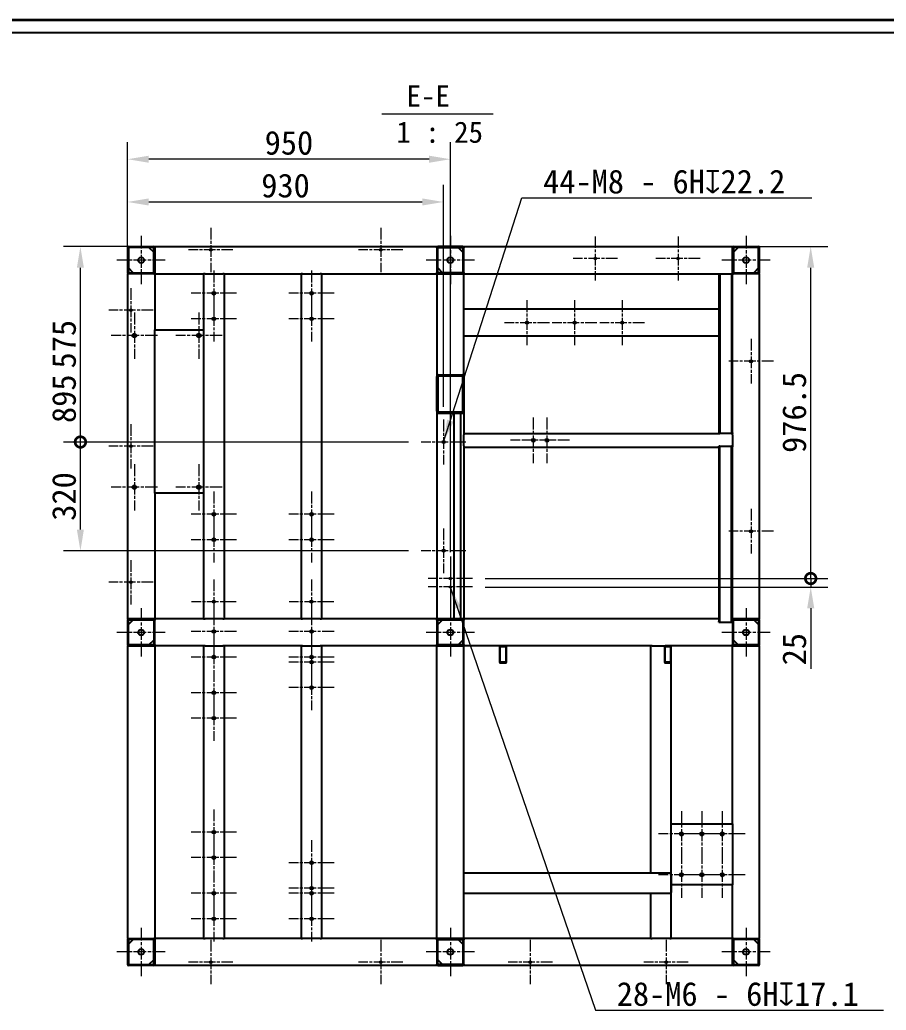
# Model space of a CAD drawing. Header units: millimetres. Extents: x 150 to 14713, y 137 to 10363.
# Drawn here: x 9641 to 12191, y 7449 to 10363 of the extents above; entities that cross this region are included whole.
import ezdxf

# ---------------------------------------------------------------- set-up
doc = ezdxf.new("R2010")
doc.units = ezdxf.units.MM
doc.header["$LTSCALE"] = 25
doc.linetypes.add('CHAIN', pattern=[0.3543, 0.2362, -0.0295, 0.0591, -0.0295])
for name, color, linetype, lineweight, true_color in [('中心标记 (ISO)', 1, 'CHAIN', 18, 0xff0000), ('尺寸 (ISO)', 7, 'Continuous', 18, 0x008000), ('符号 (ISO)', 7, 'Continuous', 18, 0x008000)]:
    doc.layers.add(name, color=color, linetype=linetype, lineweight=lineweight, true_color=true_color)
doc.layers.add('可见 (ISO)', color=7, linetype='Continuous', lineweight=25)
doc.layers.add('图框 (ISO)', color=7, linetype='Continuous', lineweight=35)
doc.styles.add('HZ_33', font='simfang.ttf')
doc.styles.add('文本样式74', font='SimSun.ttf')
doc.styles.add('最新国标', font='simfang.ttf')
doc.dimstyles.new('默认 (GB)', dxfattribs={"dimscale": 25, "dimtxt": 2.8, "dimasz": 2.5, "dimexe": 2, "dimexo": 1.5, "dimgap": 0.5, "dimtad": 1, "dimtoh": 1, "dimdsep": 46, "dimtxsty": '最新国标', "dimcen": 0.09, "dimdle": 10, "dimclrd": 256, "dimclre": 256, "dimclrt": 256, "dimaunit": 1, "dimadec": 3, "dimazin": 2, "dimtfac": 0.535714, "dimtdec": 3, "dimtmove": 0, "dimatfit": 3, "dimfxl": 0, "dimtolj": 1, "dimlwd": -1, "dimlwe": -1, "dimarcsym": 0})
doc.dimstyles.new('默认 (GB)$7', dxfattribs={"dimscale": 25, "dimtxt": 2.8, "dimasz": 2.5, "dimexe": 2, "dimexo": 1.5, "dimgap": 0.5, "dimtad": 1, "dimtoh": 1, "dimdsep": 46, "dimtxsty": '最新国标', "dimcen": 0.09, "dimdle": 10, "dimclrd": 256, "dimclre": 256, "dimclrt": 256, "dimaunit": 1, "dimadec": 3, "dimazin": 2, "dimtfac": 0.535714, "dimtdec": 3, "dimtmove": 0, "dimatfit": 3, "dimfxl": 0, "dimtolj": 1, "dimlwd": -1, "dimlwe": -1, "dimarcsym": 0})

# ---------------------------------------------------------------- blocks, each defined once
blk = doc.blocks.new('图框 最新国标')
at = {"layer": '图框 (ISO)'}
blk.add_line((6, 414.5), (588.5, 414.5), dxfattribs=at)
at = {"layer": '图框 (ISO)', "color": 7, "linetype": 'Continuous', "lineweight": 25}
blk.add_line((18, 413), (587, 413), dxfattribs=at)
blk.add_line((18, 413), (587, 413), dxfattribs=at)
at = {"layer": '图框 (ISO)', "style": '文本样式74'}
blk.add_attdef('零件代号_001', (44.45, 410.25), '', height=2.5, rotation=180, dxfattribs=at)
blk = doc.blocks.new('_DotSmall')
at = {"color": 0, "linetype": 'ByBlock', "const_width": 0.5}
blk.add_lwpolyline([(-0.0625, 0, 1), (0.0625, 0, 1)], format="xyb", close=True, dxfattribs=at)
blk = doc.blocks.new('*D189')
at = {"layer": 'Defpoints', "color": 0, "transparency": 16777216}
for p in [(9819.7, 9120.5), (10822.6, 9120.5), (10822.6, 8800.5)]:
    blk.add_point(p, dxfattribs=at)
at = {"layer": '尺寸 (ISO)', "color": 116, "true_color": 0x00803f, "transparency": 16777216}
for p, q in [((10785.1, 9120.5), (9769.7, 9120.5)), ((9819.7, 8863), (9819.7, 9120.5)), ((10785.1, 8800.5), (9769.7, 8800.5))]:
    blk.add_line(p, q, dxfattribs=at)
blk.add_solid([(9809.3, 8863), (9830.1, 8863), (9819.7, 8800.5)], dxfattribs=at)
at = {"layer": '尺寸 (ISO)', "color": 116, "true_color": 0x00803f, "transparency": 16777216, "xscale": 62.5, "yscale": 62.5, "zscale": 62.5, "rotation": 90}
blk.add_blockref('_DotSmall', (9819.7, 9120.5), dxfattribs=at)
at = {"layer": '尺寸 (ISO)', "transparency": 16777216, "insert": (9771.8, 8960.3), "char_height": 70, "attachment_point": 5, "rotation": 90, "style": '最新国标'}
blk.add_mtext('\\A1;320', dxfattribs=at)
blk = doc.blocks.new('*D190')
at = {"layer": 'Defpoints', "color": 0, "transparency": 16777216}
for p in [(9819.7, 9695.5), (10038.4, 9695.5), (10822.6, 9120.5)]:
    blk.add_point(p, dxfattribs=at)
at = {"layer": '尺寸 (ISO)', "color": 116, "true_color": 0x00803f, "transparency": 16777216}
for p, q in [((10000.9, 9695.5), (9769.7, 9695.5)), ((9819.7, 9120.5), (9819.7, 9633)), ((10785.1, 9120.5), (9769.7, 9120.5))]:
    blk.add_line(p, q, dxfattribs=at)
blk.add_solid([(9809.3, 9633), (9830.1, 9633), (9819.7, 9695.5)], dxfattribs=at)
at = {"layer": '尺寸 (ISO)', "color": 116, "true_color": 0x00803f, "transparency": 16777216, "xscale": 62.5, "yscale": 62.5, "zscale": 62.5, "rotation": 270}
blk.add_blockref('_DotSmall', (9819.7, 9120.5), dxfattribs=at)
at = {"layer": '尺寸 (ISO)', "transparency": 16777216, "insert": (9771.8, 9408.3), "char_height": 70, "attachment_point": 5, "rotation": 90, "style": '最新国标'}
blk.add_mtext('\\A1;575', dxfattribs=at)
blk = doc.blocks.new('*D191')
at = {"layer": 'Defpoints', "color": 0, "transparency": 16777216}
for p in [(9819.7, 9695.5), (10948.4, 9695.5), (10822.6, 8800.5)]:
    blk.add_point(p, dxfattribs=at)
at = {"layer": '尺寸 (ISO)', "color": 116, "true_color": 0x00803f, "transparency": 16777216}
for p, q in [((10910.9, 9695.5), (9769.7, 9695.5)), ((9819.7, 8863), (9819.7, 9633)), ((10785.1, 8800.5), (9769.7, 8800.5))]:
    blk.add_line(p, q, dxfattribs=at)
for points in [[(9809.3, 9633), (9830.1, 9633), (9819.7, 9695.5)], [(9809.3, 8863), (9830.1, 8863), (9819.7, 8800.5)]]:
    blk.add_solid(points, dxfattribs=at)
at = {"layer": '尺寸 (ISO)', "transparency": 16777216, "insert": (9771.8, 9247.8), "char_height": 70, "attachment_point": 5, "rotation": 90, "style": '最新国标'}
blk.add_mtext('\\A1;895', dxfattribs=at)
blk = doc.blocks.new('*D192')
at = {"layer": 'Defpoints', "color": 0, "transparency": 16777216}
for p in [(10973.4, 8719), (11968.8, 8719), (10973.4, 8694)]:
    blk.add_point(p, dxfattribs=at)
at = {"layer": '尺寸 (ISO)', "color": 116, "true_color": 0x00803f, "transparency": 16777216}
for p, q in [((11968.8, 8719), (11968.8, 8844)), ((11010.9, 8719), (12018.8, 8719)), ((11968.8, 8719), (11968.8, 8694)), ((11010.9, 8694), (12018.8, 8694)), ((11968.8, 8631.5), (11968.8, 8453.2))]:
    blk.add_line(p, q, dxfattribs=at)
blk.add_solid([(11958.4, 8631.5), (11979.3, 8631.5), (11968.8, 8694)], dxfattribs=at)
at = {"layer": '尺寸 (ISO)', "color": 116, "true_color": 0x00803f, "transparency": 16777216, "xscale": 62.5, "yscale": 62.5, "zscale": 62.5, "rotation": 270}
blk.add_blockref('_DotSmall', (11968.8, 8719), dxfattribs=at)
at = {"layer": '尺寸 (ISO)', "transparency": 16777216, "insert": (11920.9, 8511.1), "char_height": 70, "attachment_point": 5, "rotation": 90, "style": '最新国标'}
blk.add_mtext('\\A1;25', dxfattribs=at)
blk = doc.blocks.new('*D193')
at = {"layer": 'Defpoints', "color": 0, "transparency": 16777216}
for p in [(11738.4, 9695.5), (11968.8, 9695.5), (10973.4, 8719)]:
    blk.add_point(p, dxfattribs=at)
at = {"layer": '尺寸 (ISO)', "color": 116, "true_color": 0x00803f, "transparency": 16777216}
for p, q in [((11775.9, 9695.5), (12018.8, 9695.5)), ((11968.8, 8719), (11968.8, 9633)), ((11010.9, 8719), (12018.8, 8719))]:
    blk.add_line(p, q, dxfattribs=at)
blk.add_solid([(11958.4, 9633), (11979.3, 9633), (11968.8, 9695.5)], dxfattribs=at)
at = {"layer": '尺寸 (ISO)', "color": 116, "true_color": 0x00803f, "transparency": 16777216, "xscale": 62.5, "yscale": 62.5, "zscale": 62.5, "rotation": 270}
blk.add_blockref('_DotSmall', (11968.8, 8719), dxfattribs=at)
at = {"layer": '尺寸 (ISO)', "transparency": 16777216, "insert": (11920.7, 9207.5), "char_height": 70, "attachment_point": 5, "rotation": 90, "style": '最新国标'}
blk.add_mtext('\\A1;976.5', dxfattribs=at)
blk = doc.blocks.new('*D194')
at = {"layer": 'Defpoints', "color": 0, "transparency": 16777216}
for p in [(10888.4, 9826.6), (9958.4, 9615.5), (10888.4, 9186.4)]:
    blk.add_point(p, dxfattribs=at)
at = {"layer": '尺寸 (ISO)', "color": 116, "true_color": 0x00803f, "transparency": 16777216}
for p, q in [((9958.4, 9653), (9958.4, 9876.6)), ((10888.4, 9223.9), (10888.4, 9876.6)), ((10020.9, 9826.6), (10825.9, 9826.6))]:
    blk.add_line(p, q, dxfattribs=at)
for points in [[(10020.9, 9837), (10020.9, 9816.2), (9958.4, 9826.6)], [(10825.9, 9837), (10825.9, 9816.2), (10888.4, 9826.6)]]:
    blk.add_solid(points, dxfattribs=at)
at = {"layer": '尺寸 (ISO)', "transparency": 16777216, "insert": (10423.4, 9874.5), "char_height": 70, "attachment_point": 5, "style": '最新国标'}
blk.add_mtext('\\A1;930', dxfattribs=at)
blk = doc.blocks.new('*D195')
at = {"layer": 'Defpoints', "color": 0, "transparency": 16777216}
for p in [(9958.4, 9952.4), (9958.4, 9615.5), (10908.4, 8759)]:
    blk.add_point(p, dxfattribs=at)
at = {"layer": '尺寸 (ISO)', "color": 116, "true_color": 0x00803f, "transparency": 16777216}
for p, q in [((9958.4, 9653), (9958.4, 10002.4)), ((10908.4, 8796.5), (10908.4, 10002.4)), ((10845.9, 9952.4), (10020.9, 9952.4))]:
    blk.add_line(p, q, dxfattribs=at)
for points in [[(10020.9, 9962.8), (10020.9, 9942), (9958.4, 9952.4)], [(10845.9, 9962.8), (10845.9, 9942), (10908.4, 9952.4)]]:
    blk.add_solid(points, dxfattribs=at)
at = {"layer": '尺寸 (ISO)', "transparency": 16777216, "insert": (10433.4, 10000.3), "char_height": 70, "attachment_point": 5, "style": '最新国标'}
blk.add_mtext('\\A1;950', dxfattribs=at)

msp = doc.modelspace()

# ---------------------------------------------------------------- linework, layer by layer
at = {"layer": '中心标记 (ISO)', "ltscale": 5.800403}
for p, q in [((10203.444, 9750.788), (10203.444, 9620.288)), ((10703.444, 9750.788), (10703.444, 9620.288)), ((10268.694, 9685.538), (10138.194, 9685.538)), ((10768.694, 9685.538), (10638.194, 9685.538)), ((9968.444, 9573.288), (9968.444, 9442.788)), ((10033.694, 9508.038), (9903.194, 9508.038)), ((9968.444, 9173.288), (9968.444, 9042.788)), ((10033.694, 9108.038), (9903.194, 9108.038)), ((9968.444, 8773.288), (9968.444, 8642.788)), ((10033.694, 8708.038), (9903.194, 8708.038)), ((10203.444, 7655.788), (10203.444, 7525.288)), ((10703.444, 7655.788), (10703.444, 7525.288)), ((11143.444, 7655.788), (11143.444, 7525.288)), ((11543.444, 7655.788), (11543.444, 7525.288)), ((10268.694, 7590.538), (10138.194, 7590.538)), ((10768.694, 7590.538), (10638.194, 7590.538)), ((11208.694, 7590.538), (11078.194, 7590.538)), ((11608.694, 7590.538), (11478.194, 7590.538))]:
    msp.add_line(p, q, dxfattribs=at)
at = {"layer": '中心标记 (ISO)', "ltscale": 6.324626}
for p, q in [((9998.444, 9726.685), (9998.444, 9584.391)), ((10908.444, 9726.685), (10908.444, 9584.391)), ((11778.444, 9726.685), (11778.444, 9584.391)), ((10069.591, 9655.538), (9927.297, 9655.538)), ((10979.591, 9655.538), (10837.297, 9655.538)), ((11849.591, 9655.538), (11707.297, 9655.538)), ((9998.444, 8631.685), (9998.444, 8489.391)), ((10908.444, 8631.685), (10908.444, 8489.391)), ((11778.444, 8631.685), (11778.444, 8489.391)), ((10069.591, 8560.538), (9927.297, 8560.538)), ((10979.591, 8560.538), (10837.297, 8560.538)), ((11849.591, 8560.538), (11707.297, 8560.538)), ((9998.444, 7691.685), (9998.444, 7549.391)), ((10908.444, 7691.685), (10908.444, 7549.391)), ((11778.444, 7691.685), (11778.444, 7549.391)), ((10069.591, 7620.538), (9927.297, 7620.538)), ((10979.591, 7620.538), (10837.297, 7620.538)), ((11849.591, 7620.538), (11707.297, 7620.538))]:
    msp.add_line(p, q, dxfattribs=at)
at = {"layer": '中心标记 (ISO)', "ltscale": 5.774489}
for p, q in [((11334.944, 9725.496), (11334.944, 9595.579)), ((11578.444, 9725.496), (11578.444, 9595.579)), ((11399.903, 9660.538), (11269.986, 9660.538)), ((11643.403, 9660.538), (11513.486, 9660.538)), ((10908.444, 8783.996), (10908.444, 8654.079)), ((10908.444, 8758.996), (10908.444, 8629.079)), ((10973.403, 8719.038), (10843.486, 8719.038)), ((10973.403, 8694.038), (10843.486, 8694.038))]:
    msp.add_line(p, q, dxfattribs=at)
at = {"layer": '中心标记 (ISO)', "ltscale": 5.928236}
for p, q in [((10212.444, 9624.726), (10212.444, 9491.35)), ((10499.444, 9624.726), (10499.444, 9491.35)), ((10279.132, 9558.038), (10145.756, 9558.038)), ((10566.132, 9558.038), (10432.756, 9558.038)), ((10212.444, 9549.726), (10212.444, 9416.35)), ((10499.444, 9549.726), (10499.444, 9416.35)), ((10279.132, 9483.038), (10145.756, 9483.038)), ((10566.132, 9483.038), (10432.756, 9483.038)), ((10212.444, 8974.726), (10212.444, 8841.35)), ((10499.444, 8974.726), (10499.444, 8841.35)), ((10279.132, 8908.038), (10145.756, 8908.038)), ((10212.444, 8899.726), (10212.444, 8766.35)), ((10566.132, 8908.038), (10432.756, 8908.038)), ((10499.444, 8899.726), (10499.444, 8766.35)), ((10279.132, 8833.038), (10145.756, 8833.038)), ((10566.132, 8833.038), (10432.756, 8833.038)), ((10212.444, 8629.726), (10212.444, 8496.35)), ((10499.444, 8629.726), (10499.444, 8496.35)), ((10279.132, 8563.038), (10145.756, 8563.038)), ((10212.444, 8554.726), (10212.444, 8421.35)), ((10566.132, 8563.038), (10432.756, 8563.038)), ((10499.444, 8554.726), (10499.444, 8421.35)), ((10499.444, 8539.726), (10499.444, 8406.35)), ((10279.132, 8488.038), (10145.756, 8488.038)), ((10566.132, 8488.038), (10432.756, 8488.038)), ((10212.444, 8449.726), (10212.444, 8316.35)), ((10566.132, 8473.038), (10432.756, 8473.038)), ((10499.444, 8464.726), (10499.444, 8331.35)), ((10566.132, 8398.038), (10432.756, 8398.038)), ((10279.132, 8383.038), (10145.756, 8383.038)), ((10212.444, 8374.726), (10212.444, 8241.35)), ((10279.132, 8308.038), (10145.756, 8308.038)), ((10212.444, 8039.726), (10212.444, 7906.35)), ((10279.132, 7973.038), (10145.756, 7973.038)), ((10212.444, 7964.726), (10212.444, 7831.35)), ((10499.444, 7949.726), (10499.444, 7816.35)), ((10279.132, 7898.038), (10145.756, 7898.038)), ((10566.132, 7883.038), (10432.756, 7883.038)), ((10499.444, 7874.726), (10499.444, 7741.35)), ((10212.444, 7859.726), (10212.444, 7726.35)), ((10499.444, 7859.726), (10499.444, 7726.35)), ((10566.132, 7808.038), (10432.756, 7808.038)), ((10279.132, 7793.038), (10145.756, 7793.038)), ((10212.444, 7784.726), (10212.444, 7651.35)), ((10566.132, 7793.038), (10432.756, 7793.038)), ((10499.444, 7784.726), (10499.444, 7651.35)), ((10279.132, 7718.038), (10145.756, 7718.038)), ((10566.132, 7718.038), (10432.756, 7718.038))]:
    msp.add_line(p, q, dxfattribs=at)
at = {"layer": '中心标记 (ISO)', "ltscale": 5.851385}
for p, q in [((11133.944, 9537.361), (11133.944, 9405.714)), ((11273.944, 9537.361), (11273.944, 9405.714)), ((11413.944, 9537.361), (11413.944, 9405.714)), ((11199.768, 9471.538), (11068.121, 9471.538)), ((11339.768, 9471.538), (11208.121, 9471.538)), ((11479.768, 9471.538), (11348.121, 9471.538)), ((11793.444, 9423.861), (11793.444, 9292.214)), ((11859.268, 9358.038), (11727.621, 9358.038)), ((10888.444, 9186.361), (10888.444, 9054.714)), ((10954.268, 9120.538), (10822.621, 9120.538)), ((11793.444, 8923.861), (11793.444, 8792.214)), ((10888.444, 8866.361), (10888.444, 8734.714)), ((11859.268, 8858.038), (11727.621, 8858.038)), ((10954.268, 8800.538), (10822.621, 8800.538)), ((10212.444, 8716.361), (10212.444, 8584.714)), ((10499.444, 8716.361), (10499.444, 8584.714)), ((10278.268, 8650.538), (10146.621, 8650.538)), ((10565.268, 8650.538), (10433.621, 8650.538))]:
    msp.add_line(p, q, dxfattribs=at)
at = {"layer": '中心标记 (ISO)', "ltscale": 6.044868}
for p, q in [((9978.444, 9501.538), (9978.444, 9365.538)), ((10168.444, 9501.538), (10168.444, 9365.538)), ((10046.444, 9433.538), (9910.444, 9433.538)), ((10236.444, 9433.538), (10100.444, 9433.538)), ((9978.444, 9055.538), (9978.444, 8919.538)), ((10168.444, 9055.538), (10168.444, 8919.538)), ((10046.444, 8987.538), (9910.444, 8987.538)), ((10236.444, 8987.538), (10100.444, 8987.538))]:
    msp.add_line(p, q, dxfattribs=at)
at = {"layer": '中心标记 (ISO)', "ltscale": 5.955972}
for p, q in [((11152.444, 9192.538), (11152.444, 9058.538)), ((11192.444, 9192.538), (11192.444, 9058.538)), ((11219.444, 9125.538), (11085.444, 9125.538)), ((11259.444, 9125.538), (11125.444, 9125.538))]:
    msp.add_line(p, q, dxfattribs=at)
at = {"layer": '中心标记 (ISO)', "ltscale": 6.005132}
for p, q in [((11588.444, 8035.091), (11588.444, 7899.985)), ((11648.444, 8035.091), (11648.444, 7899.985)), ((11708.444, 8035.091), (11708.444, 7899.985)), ((11655.997, 7967.538), (11520.891, 7967.538)), ((11715.997, 7967.538), (11580.891, 7967.538)), ((11775.997, 7967.538), (11640.891, 7967.538)), ((11588.444, 7915.091), (11588.444, 7779.985)), ((11648.444, 7915.091), (11648.444, 7779.985)), ((11708.444, 7915.091), (11708.444, 7779.985)), ((11655.997, 7847.538), (11520.891, 7847.538)), ((11715.997, 7847.538), (11580.891, 7847.538)), ((11775.997, 7847.538), (11640.891, 7847.538))]:
    msp.add_line(p, q, dxfattribs=at)
at = {"layer": '可见 (ISO)'}
for p, q in [((9958.444, 9691.538), (9958.444, 9619.538)), ((9961.444, 9691.538), (9961.444, 9619.538)), ((9962.444, 9695.538), (10034.444, 9695.538)), ((10034.444, 9692.538), (9962.444, 9692.538)), ((10021.444, 9692.538), (10035.444, 9678.538)), ((10035.444, 9619.538), (10035.444, 9691.538)), ((10038.444, 9695.538), (10038.444, 9691.538)), ((10038.444, 9695.538), (10868.444, 9695.538)), ((10038.444, 9691.538), (10038.444, 9619.538)), ((10868.444, 9691.538), (10868.444, 9695.538)), ((10868.444, 9691.538), (10868.444, 9619.538)), ((10871.444, 9619.538), (10871.444, 9691.538)), ((10944.444, 9695.538), (10872.444, 9695.538)), ((10872.444, 9692.538), (10944.444, 9692.538)), ((10931.444, 9692.538), (10945.444, 9678.538)), ((10945.444, 9691.538), (10945.444, 9619.538)), ((10948.444, 9695.538), (10948.444, 9691.538)), ((10948.444, 9695.538), (11738.444, 9695.538)), ((10948.444, 9619.538), (10948.444, 9691.538)), ((11738.444, 9691.538), (11738.444, 9695.538)), ((11738.444, 9619.538), (11738.444, 9691.538)), ((11741.444, 9678.538), (11755.444, 9692.538)), ((11741.444, 9691.538), (11741.444, 9619.538)), ((11742.444, 9695.538), (11814.444, 9695.538)), ((11814.444, 9692.538), (11742.444, 9692.538)), ((11815.444, 9619.538), (11815.444, 9691.538)), ((11818.444, 9619.538), (11818.444, 9691.538)), ((9962.444, 9615.538), (9958.444, 9615.538)), ((9958.444, 9615.538), (9958.444, 8600.538)), ((9975.444, 9618.538), (9961.444, 9632.538)), ((9962.444, 9618.538), (10034.444, 9618.538)), ((10034.444, 9615.538), (9962.444, 9615.538)), ((10038.444, 9615.538), (10034.444, 9615.538)), ((10038.444, 9619.538), (10038.444, 9615.538)), ((10038.444, 9615.538), (10038.444, 9450.538)), ((10038.444, 9615.538), (10182.444, 9615.538)), ((10186.444, 9615.538), (10182.444, 9615.538)), ((10182.444, 9615.538), (10182.444, 9450.538)), ((10186.444, 9615.538), (10238.444, 9615.538)), ((10242.444, 9615.538), (10238.444, 9615.538)), ((10242.444, 9615.538), (10242.444, 8600.538)), ((10242.444, 9615.538), (10469.444, 9615.538)), ((10473.444, 9615.538), (10469.444, 9615.538)), ((10469.444, 9615.538), (10469.444, 8600.538)), ((10473.444, 9615.538), (10525.444, 9615.538)), ((10529.444, 9615.538), (10525.444, 9615.538)), ((10529.444, 9615.538), (10529.444, 8600.538)), ((10529.444, 9615.538), (10868.444, 9615.538)), ((10868.444, 9615.538), (10868.444, 9619.538)), ((10868.444, 9615.538), (10868.444, 9312.896)), ((10868.444, 9615.538), (10872.444, 9615.538)), ((10885.444, 9618.538), (10871.444, 9632.538)), ((10944.444, 9618.538), (10872.444, 9618.538)), ((10872.444, 9615.538), (10944.444, 9615.538)), ((10944.444, 9615.538), (10948.444, 9615.538)), ((10948.444, 9619.538), (10948.444, 9615.538)), ((10948.444, 9312.896), (10948.444, 9615.538)), ((10948.444, 9615.538), (11738.444, 9615.538)), ((11698.444, 9615.538), (11698.444, 9147.538)), ((11701.444, 9615.538), (11701.444, 9147.538)), ((11735.444, 9615.538), (11735.444, 9147.538)), ((11738.444, 9615.538), (11738.444, 9619.538)), ((11738.444, 9147.538), (11738.444, 9615.538)), ((11742.444, 9615.538), (11738.444, 9615.538)), ((11742.444, 9618.538), (11814.444, 9618.538)), ((11814.444, 9615.538), (11742.444, 9615.538)), ((11815.444, 9632.538), (11801.444, 9618.538)), ((11818.444, 9615.538), (11814.444, 9615.538)), ((11818.444, 8600.538), (11818.444, 9615.538)), ((11698.444, 9511.538), (10948.444, 9511.538)), ((10038.444, 8970.538), (10038.444, 9450.538)), ((10038.444, 9450.538), (10182.444, 9450.538)), ((10182.444, 9450.538), (10182.444, 8970.538)), ((11698.444, 9431.538), (10948.444, 9431.538)), ((10868.444, 9211.073), (10868.444, 9312.896)), ((10871.444, 9312.896), (10871.444, 9211.073)), ((10872.444, 9318.553), (10944.444, 9318.553)), ((10944.444, 9314.31), (10872.444, 9314.31)), ((10945.444, 9211.073), (10945.444, 9312.896)), ((10948.444, 9312.896), (10948.444, 9211.073)), ((10868.444, 9211.073), (10868.444, 8600.538)), ((10872.444, 9209.659), (10944.444, 9209.659)), ((10948.444, 9211.073), (10948.444, 9145.538)), ((10872.444, 9205.416), (10944.444, 9205.416)), ((10918.444, 9205.416), (10918.444, 8600.538)), ((10938.444, 9205.416), (10938.444, 8600.538)), ((10948.444, 9145.538), (10948.444, 9141.538)), ((10948.444, 9145.538), (11698.444, 9145.538)), ((10948.444, 9109.538), (10948.444, 9141.538)), ((11698.444, 9145.538), (11698.444, 9147.538)), ((11698.444, 9145.538), (11701.444, 9145.538)), ((11701.444, 9147.538), (11701.444, 9145.538)), ((11704.444, 9145.538), (11701.444, 9145.538)), ((11732.444, 9145.538), (11704.444, 9145.538)), ((11735.444, 9145.538), (11732.444, 9145.538)), ((11735.444, 9145.538), (11735.444, 9147.538)), ((11735.444, 9145.538), (11738.444, 9145.538)), ((11738.444, 9147.538), (11738.444, 9145.538)), ((11738.444, 9141.538), (11738.444, 9145.538)), ((11738.444, 9141.538), (11738.444, 9109.538)), ((10948.444, 9109.538), (10948.444, 9105.538)), ((10948.444, 9105.538), (11698.444, 9105.538)), ((10948.444, 9105.538), (10948.444, 8600.538)), ((11698.444, 9106.038), (11698.444, 9108.038)), ((11701.444, 9108.038), (11698.444, 9108.038)), ((11698.444, 9106.038), (11698.444, 8592.538)), ((11701.444, 9108.038), (11701.444, 9106.038)), ((11701.444, 9108.038), (11704.444, 9108.038)), ((11701.444, 8592.538), (11701.444, 9106.038)), ((11704.444, 9108.038), (11732.444, 9108.038)), ((11732.444, 9108.038), (11735.444, 9108.038)), ((11738.444, 9108.038), (11735.444, 9108.038)), ((11735.444, 9106.038), (11735.444, 9108.038)), ((11735.444, 8592.538), (11735.444, 9106.038)), ((11738.444, 9108.038), (11738.444, 9109.538)), ((11738.444, 9108.038), (11738.444, 9106.038)), ((11738.444, 8596.538), (11738.444, 9106.038)), ((10182.444, 8970.538), (10038.444, 8970.538)), ((10038.444, 8970.538), (10038.444, 8600.538)), ((10182.444, 8970.538), (10182.444, 8600.538)), ((9958.444, 8600.538), (9962.444, 8600.538)), ((9958.444, 8596.538), (9958.444, 8524.538)), ((9961.444, 8583.538), (9975.444, 8597.538)), ((9961.444, 8524.538), (9961.444, 8596.538)), ((10034.444, 8600.538), (9962.444, 8600.538)), ((9962.444, 8597.538), (10034.444, 8597.538)), ((10034.444, 8600.538), (10038.444, 8600.538)), ((10035.444, 8596.538), (10035.444, 8524.538)), ((10182.444, 8600.538), (10038.444, 8600.538)), ((10038.444, 8600.538), (10038.444, 8596.538)), ((10038.444, 8524.538), (10038.444, 8596.538)), ((10182.444, 8600.538), (10186.444, 8600.538)), ((10238.444, 8600.538), (10186.444, 8600.538)), ((10238.444, 8600.538), (10242.444, 8600.538)), ((10469.444, 8600.538), (10242.444, 8600.538)), ((10469.444, 8600.538), (10473.444, 8600.538)), ((10525.444, 8600.538), (10473.444, 8600.538)), ((10525.444, 8600.538), (10529.444, 8600.538)), ((10868.444, 8600.538), (10529.444, 8600.538)), ((10868.444, 8596.538), (10868.444, 8600.538)), ((10868.444, 8600.538), (10871.444, 8600.538)), ((10868.444, 8596.538), (10868.444, 8524.538)), ((10872.444, 8600.538), (10871.444, 8600.538)), ((10871.444, 8583.538), (10885.444, 8597.538)), ((10871.444, 8524.538), (10871.444, 8596.538)), ((10944.444, 8600.538), (10872.444, 8600.538)), ((10872.444, 8597.538), (10944.444, 8597.538)), ((10944.444, 8600.538), (10948.444, 8600.538)), ((10945.444, 8596.538), (10945.444, 8524.538)), ((11698.444, 8600.538), (10948.444, 8600.538)), ((10948.444, 8600.538), (10948.444, 8596.538)), ((10948.444, 8524.538), (10948.444, 8596.538)), ((11738.444, 8600.538), (11742.444, 8600.538)), ((11738.444, 8596.538), (11738.444, 8524.538)), ((11741.444, 8524.538), (11741.444, 8596.538)), ((11814.444, 8600.538), (11742.444, 8600.538)), ((11742.444, 8597.538), (11814.444, 8597.538)), ((11801.444, 8597.538), (11815.444, 8583.538)), ((11814.444, 8600.538), (11818.444, 8600.538)), ((11815.444, 8596.538), (11815.444, 8524.538)), ((11818.444, 8524.538), (11818.444, 8596.538)), ((11698.444, 8590.538), (11698.444, 8592.538)), ((11698.444, 8590.538), (11701.444, 8590.538)), ((11701.444, 8592.538), (11701.444, 8590.538)), ((11701.444, 8590.538), (11704.444, 8590.538)), ((11704.444, 8590.538), (11732.444, 8590.538)), ((11732.444, 8590.538), (11735.444, 8590.538)), ((11735.444, 8590.538), (11735.444, 8592.538)), ((11735.444, 8590.538), (11738.444, 8590.538)), ((10035.444, 8537.538), (10021.444, 8523.538)), ((10945.444, 8537.538), (10931.444, 8523.538)), ((11755.444, 8523.538), (11741.444, 8537.538)), ((9962.444, 8520.538), (9958.444, 8520.538)), ((9958.444, 8520.538), (9958.444, 7660.538)), ((10034.444, 8523.538), (9962.444, 8523.538)), ((9962.444, 8520.538), (10034.444, 8520.538)), ((10038.444, 8520.538), (10034.444, 8520.538)), ((10038.444, 8524.538), (10038.444, 8520.538)), ((10038.444, 8520.538), (10038.444, 7660.538)), ((10182.444, 8520.538), (10038.444, 8520.538)), ((10186.444, 8520.538), (10182.444, 8520.538)), ((10182.444, 8520.538), (10182.444, 7660.538)), ((10186.444, 8520.538), (10238.444, 8520.538)), ((10242.444, 8520.538), (10238.444, 8520.538)), ((10242.444, 8520.538), (10242.444, 7660.538)), ((10469.444, 8520.538), (10242.444, 8520.538)), ((10473.444, 8520.538), (10469.444, 8520.538)), ((10469.444, 8520.538), (10469.444, 7660.538)), ((10473.444, 8520.538), (10525.444, 8520.538)), ((10529.444, 8520.538), (10525.444, 8520.538)), ((10529.444, 8520.538), (10529.444, 7660.538)), ((10868.444, 8520.538), (10529.444, 8520.538)), ((10868.444, 8520.538), (10868.444, 8524.538)), ((10872.444, 8520.538), (10868.444, 8520.538)), ((10868.444, 7660.538), (10868.444, 8520.538)), ((10944.444, 8523.538), (10872.444, 8523.538)), ((10872.444, 8520.538), (10944.444, 8520.538)), ((10948.444, 8520.538), (10944.444, 8520.538)), ((10948.444, 8524.538), (10948.444, 8520.538)), ((11056.444, 8520.538), (10948.444, 8520.538)), ((10948.444, 7660.538), (10948.444, 8520.538)), ((11053.444, 8517.538), (11053.444, 8473.538)), ((11055.444, 8473.538), (11055.444, 8517.538)), ((11070.444, 8520.538), (11056.444, 8520.538)), ((11056.444, 8518.538), (11070.444, 8518.538)), ((11498.444, 8520.538), (11070.444, 8520.538)), ((11071.444, 8517.538), (11071.444, 8473.538)), ((11073.444, 8473.538), (11073.444, 8517.538)), ((11502.444, 8520.538), (11498.444, 8520.538)), ((11498.444, 7852.538), (11498.444, 8520.538)), ((11502.444, 8520.538), (11541.444, 8520.538)), ((11538.444, 8517.538), (11538.444, 8473.538)), ((11540.444, 8473.538), (11540.444, 8517.538)), ((11555.444, 8520.538), (11541.444, 8520.538)), ((11541.444, 8518.538), (11555.444, 8518.538)), ((11558.444, 8520.538), (11555.444, 8520.538)), ((11556.444, 8517.538), (11556.444, 8473.538)), ((11558.444, 8517.538), (11558.444, 8520.538)), ((11738.444, 8520.538), (11558.444, 8520.538)), ((11558.444, 8473.538), (11558.444, 8517.538)), ((11738.444, 8520.538), (11738.444, 8524.538)), ((11742.444, 8520.538), (11738.444, 8520.538)), ((11738.444, 7997.538), (11738.444, 8520.538)), ((11814.444, 8523.538), (11742.444, 8523.538)), ((11742.444, 8520.538), (11814.444, 8520.538)), ((11818.444, 8520.538), (11814.444, 8520.538)), ((11818.444, 7660.538), (11818.444, 8520.538)), ((11070.444, 8472.538), (11056.444, 8472.538)), ((11056.444, 8470.538), (11070.444, 8470.538)), ((11555.444, 8472.538), (11541.444, 8472.538)), ((11541.444, 8470.538), (11555.444, 8470.538)), ((11558.444, 7997.538), (11558.444, 8473.538)), ((11558.444, 7997.538), (11738.444, 7997.538)), ((11558.444, 7849.538), (11558.444, 7997.538)), ((11738.444, 7997.538), (11738.444, 7817.538)), ((11555.444, 7852.538), (10948.444, 7852.538)), ((11558.444, 7849.538), (11558.444, 7795.538)), ((11558.444, 7795.538), (11558.444, 7849.538)), ((11738.444, 7817.538), (11558.444, 7817.538)), ((11738.444, 7660.538), (11738.444, 7817.538)), ((11555.444, 7792.538), (10948.444, 7792.538)), ((11498.444, 7660.538), (11498.444, 7792.538)), ((11558.444, 7660.538), (11558.444, 7795.538)), ((9958.444, 7660.538), (9962.444, 7660.538)), ((9958.444, 7656.538), (9958.444, 7584.538)), ((9961.444, 7643.538), (9975.444, 7657.538)), ((9961.444, 7656.538), (9961.444, 7584.538)), ((9962.444, 7660.538), (10034.444, 7660.538)), ((10034.444, 7657.538), (9962.444, 7657.538)), ((10034.444, 7660.538), (10038.444, 7660.538)), ((10035.444, 7584.538), (10035.444, 7656.538)), ((10182.444, 7660.538), (10038.444, 7660.538)), ((10038.444, 7660.538), (10038.444, 7656.538)), ((10038.444, 7656.538), (10038.444, 7584.538)), ((10182.444, 7660.538), (10186.444, 7660.538)), ((10238.444, 7660.538), (10186.444, 7660.538)), ((10238.444, 7660.538), (10242.444, 7660.538)), ((10469.444, 7660.538), (10242.444, 7660.538)), ((10469.444, 7660.538), (10473.444, 7660.538)), ((10525.444, 7660.538), (10473.444, 7660.538)), ((10525.444, 7660.538), (10529.444, 7660.538)), ((10868.444, 7660.538), (10529.444, 7660.538)), ((10868.444, 7656.538), (10868.444, 7660.538)), ((10868.444, 7660.538), (10872.444, 7660.538)), ((10868.444, 7656.538), (10868.444, 7584.538)), ((10871.444, 7584.538), (10871.444, 7656.538)), ((10944.444, 7660.538), (10872.444, 7660.538)), ((10872.444, 7657.538), (10944.444, 7657.538)), ((10931.444, 7657.538), (10945.444, 7643.538)), ((10944.444, 7660.538), (10948.444, 7660.538)), ((10945.444, 7656.538), (10945.444, 7584.538)), ((11498.444, 7660.538), (10948.444, 7660.538)), ((10948.444, 7660.538), (10948.444, 7656.538)), ((10948.444, 7584.538), (10948.444, 7656.538)), ((11498.444, 7660.538), (11502.444, 7660.538)), ((11554.444, 7660.538), (11502.444, 7660.538)), ((11554.444, 7660.538), (11558.444, 7660.538)), ((11738.444, 7660.538), (11558.444, 7660.538)), ((11738.444, 7660.538), (11742.444, 7660.538)), ((11738.444, 7656.538), (11738.444, 7660.538)), ((11738.444, 7584.538), (11738.444, 7656.538)), ((11741.444, 7656.538), (11741.444, 7584.538)), ((11742.444, 7660.538), (11814.444, 7660.538)), ((11814.444, 7657.538), (11742.444, 7657.538)), ((11801.444, 7657.538), (11815.444, 7643.538)), ((11814.444, 7660.538), (11818.444, 7660.538)), ((11815.444, 7584.538), (11815.444, 7656.538)), ((11818.444, 7584.538), (11818.444, 7656.538)), ((9962.444, 7583.538), (10034.444, 7583.538)), ((10034.444, 7580.538), (9962.444, 7580.538)), ((10035.444, 7597.538), (10021.444, 7583.538)), ((10038.444, 7584.538), (10038.444, 7580.538)), ((10868.444, 7580.538), (10038.444, 7580.538)), ((10868.444, 7580.538), (10868.444, 7584.538)), ((10885.444, 7583.538), (10871.444, 7597.538)), ((10944.444, 7583.538), (10872.444, 7583.538)), ((10872.444, 7580.538), (10944.444, 7580.538)), ((10948.444, 7584.538), (10948.444, 7580.538)), ((11738.444, 7580.538), (10948.444, 7580.538)), ((11738.444, 7580.538), (11738.444, 7584.538)), ((11755.444, 7583.538), (11741.444, 7597.538)), ((11742.444, 7583.538), (11814.444, 7583.538)), ((11814.444, 7580.538), (11742.444, 7580.538))]:
    msp.add_line(p, q, dxfattribs=at)
for centre, radius in [((10203.444, 9685.538), 2.75), ((10703.444, 9685.538), 2.75), ((9998.444, 9655.538), 8.647), ((10908.444, 9655.538), 8.647), ((11334.944, 9660.538), 2.459), ((11578.444, 9660.538), 2.459), ((11778.444, 9655.538), 8.647), ((10212.444, 9558.038), 4.188), ((10499.444, 9558.038), 4.188), ((9968.444, 9508.038), 2.75), ((10212.444, 9483.038), 4.188), ((10499.444, 9483.038), 4.188), ((11133.944, 9471.538), 3.324), ((11273.944, 9471.538), 3.324), ((11413.944, 9471.538), 3.324), ((9978.444, 9433.538), 5.5), ((10168.444, 9433.538), 5.5), ((11793.444, 9358.038), 3.324), ((10888.444, 9120.538), 3.324), ((11152.444, 9125.538), 4.5), ((11192.444, 9125.538), 4.5), ((9968.444, 9108.038), 2.75), ((9978.444, 8987.538), 5.5), ((10168.444, 8987.538), 5.5), ((10212.444, 8908.038), 4.188), ((10499.444, 8908.038), 4.188), ((11793.444, 8858.038), 3.324), ((10212.444, 8833.038), 4.188), ((10499.444, 8833.038), 4.188), ((10888.444, 8800.538), 3.324), ((10908.444, 8719.038), 2.458), ((9968.444, 8708.038), 2.75), ((10908.444, 8694.038), 2.458), ((10212.444, 8650.538), 3.324), ((10499.444, 8650.538), 3.324), ((9998.444, 8560.538), 8.647), ((10212.444, 8563.038), 4.188), ((10499.444, 8563.038), 4.188), ((10908.444, 8560.538), 8.647), ((11778.444, 8560.538), 8.647), ((10212.444, 8488.038), 4.188), ((10499.444, 8488.038), 4.188), ((10499.444, 8473.038), 4.188), ((10499.444, 8398.038), 4.188), ((10212.444, 8383.038), 4.188), ((10212.444, 8308.038), 4.188), ((10212.444, 7973.038), 4.188), ((11588.444, 7967.538), 5.053), ((11648.444, 7967.538), 5.053), ((11708.444, 7967.538), 5.053), ((10212.444, 7898.038), 4.188), ((10499.444, 7883.038), 4.188), ((11588.444, 7847.538), 5.053), ((11648.444, 7847.538), 5.053), ((11708.444, 7847.538), 5.053), ((10499.444, 7808.038), 4.188), ((10212.444, 7793.038), 4.188), ((10499.444, 7793.038), 4.188), ((10212.444, 7718.038), 4.188), ((10499.444, 7718.038), 4.188), ((9998.444, 7620.538), 8.647), ((10908.444, 7620.538), 8.647), ((11778.444, 7620.538), 8.647), ((10203.444, 7590.538), 2.75), ((10703.444, 7590.538), 2.75), ((11143.444, 7590.538), 2.75), ((11543.444, 7590.538), 2.75)]:
    msp.add_circle(centre, radius, dxfattribs=at)
for centre, radius, start, end in [((9962.444, 9691.538), 4, 90, 180), ((9962.444, 9691.538), 1, 90, 180), ((10034.444, 9691.538), 4, 0, 90), ((10034.444, 9691.538), 1, 0, 90), ((10872.444, 9691.538), 4, 90, 180), ((10872.444, 9691.538), 1, 90, 180), ((10944.444, 9691.538), 4, 0, 90), ((10944.444, 9691.538), 1, 0, 90), ((11742.444, 9691.538), 4, 90, 180), ((11742.444, 9691.538), 1, 90, 180), ((11814.444, 9691.538), 4, 0, 90), ((11814.444, 9691.538), 1, 0, 90), ((9962.444, 9619.538), 4, 180, 270), ((9962.444, 9619.538), 1, 180, 270), ((10034.444, 9619.538), 4, 270, 0), ((10034.444, 9619.538), 1, 270, 0), ((10872.444, 9619.538), 4, 180, 270), ((10872.444, 9619.538), 1, 180, 270), ((10944.444, 9619.538), 4, 270, 0), ((10944.444, 9619.538), 1, 270, 0), ((11742.444, 9619.538), 4, 180, 270), ((11742.444, 9619.538), 1, 180, 270), ((11814.444, 9619.538), 4, 270, 0), ((11814.444, 9619.538), 1, 270, 0), ((9962.444, 8596.538), 4, 90, 180), ((9962.444, 8596.538), 1, 90, 180), ((10034.444, 8596.538), 4, 0, 90), ((10034.444, 8596.538), 1, 0, 90), ((10872.444, 8596.538), 4, 90, 180), ((10872.444, 8596.538), 1, 90, 180), ((10944.444, 8596.538), 4, 0, 90), ((10944.444, 8596.538), 1, 0, 90), ((11742.444, 8596.538), 4, 90, 180), ((11742.444, 8596.538), 1, 90, 180), ((11814.444, 8596.538), 4, 0, 90), ((11814.444, 8596.538), 1, 0, 90), ((9962.444, 8524.538), 4, 180, 270), ((9962.444, 8524.538), 1, 180, 270), ((10034.444, 8524.538), 4, 270, 0), ((10034.444, 8524.538), 1, 270, 0), ((10872.444, 8524.538), 4, 180, 270), ((10872.444, 8524.538), 1, 180, 270), ((10944.444, 8524.538), 4, 270, 0), ((10944.444, 8524.538), 1, 270, 0), ((11056.444, 8517.538), 3, 90, 180), ((11056.444, 8517.538), 1, 90, 180), ((11070.444, 8517.538), 3, 0, 90), ((11070.444, 8517.538), 1, 0, 90), ((11541.444, 8517.538), 3, 90, 180), ((11541.444, 8517.538), 1, 90, 180), ((11555.444, 8517.538), 3, 0, 90), ((11555.444, 8517.538), 1, 0, 90), ((11742.444, 8524.538), 4, 180, 270), ((11742.444, 8524.538), 1, 180, 270), ((11814.444, 8524.538), 4, 270, 0), ((11814.444, 8524.538), 1, 270, 0), ((11056.444, 8473.538), 3, 180, 270), ((11056.444, 8473.538), 1, 180, 270), ((11070.444, 8473.538), 1, 270, 0), ((11070.444, 8473.538), 3, 270, 0), ((11541.444, 8473.538), 3, 180, 270), ((11541.444, 8473.538), 1, 180, 270), ((11555.444, 8473.538), 1, 270, 0), ((11555.444, 8473.538), 3, 270, 0), ((11555.444, 7849.538), 3, 0, 90), ((11555.444, 7849.538), 3, 0, 90), ((11555.444, 7795.538), 3, 270, 0), ((11555.444, 7795.538), 3, 270, 0), ((9962.444, 7656.538), 4, 90, 180), ((9962.444, 7656.538), 1, 90, 180), ((10034.444, 7656.538), 4, 0, 90), ((10034.444, 7656.538), 1, 0, 90), ((10872.444, 7656.538), 4, 90, 180), ((10872.444, 7656.538), 1, 90, 180), ((10944.444, 7656.538), 4, 0, 90), ((10944.444, 7656.538), 1, 0, 90), ((11742.444, 7656.538), 4, 90, 180), ((11742.444, 7656.538), 1, 90, 180), ((11814.444, 7656.538), 4, 0, 90), ((11814.444, 7656.538), 1, 0, 90), ((9962.444, 7584.538), 4, 180, 270), ((9962.444, 7584.538), 1, 180, 270), ((10034.444, 7584.538), 4, 270, 0), ((10034.444, 7584.538), 1, 270, 0), ((10872.444, 7584.538), 4, 180, 270), ((10872.444, 7584.538), 1, 180, 270), ((10944.444, 7584.538), 1, 270, 0), ((10944.444, 7584.538), 4, 270, 0), ((11742.444, 7584.538), 4, 180, 270), ((11742.444, 7584.538), 1, 180, 270), ((11814.444, 7584.538), 4, 270, 0), ((11814.444, 7584.538), 1, 270, 0)]:
    msp.add_arc(centre, radius, start, end, dxfattribs=at)
for centre, major_axis, start_param, end_param in [((10872.444, 9312.896), (0, 5.657), 0, 1.57079633), ((10872.444, 9312.896), (0, -1.414), 3.14159265, 4.71238898), ((10944.444, 9312.896), (0, 5.657), 4.71238898, 6.28318531), ((10944.444, 9312.896), (0, -1.414), 1.57079633, 3.14159265), ((10872.444, 9211.073), (0, -5.657), 4.71238898, 6.28318531), ((10872.444, 9211.073), (0, 1.414), 1.57079633, 3.14159265), ((10944.444, 9211.073), (0, 1.414), 3.14159265, 4.71238898), ((10944.444, 9211.073), (0, -5.657), 0, 1.57079633)]:
    msp.add_ellipse(centre, major_axis=major_axis, ratio=0.70710678, start_param=start_param, end_param=end_param, dxfattribs=at)
at = {"layer": '符号 (ISO)'}
msp.add_line((10706.89, 10085.892), (11034.375, 10085.892), dxfattribs=at)

# ---------------------------------------------------------------- block references
at = {"xscale": 25, "yscale": 25, "zscale": 25}
msp.add_blockref('图框 最新国标', (0, 0), dxfattribs=at)

# ---------------------------------------------------------------- texts
at = {"layer": '符号 (ISO)', "char_height": 62.5, "attachment_point": 7, "style": 'HZ_33'}
for s, insert in [('E-E ', (10779.465, 10107.423)), (' 1 : 25', (10706.89, 9999.668))]:
    msp.add_mtext(s, dxfattribs=dict(at, insert=insert))
at = {"layer": '符号 (ISO)', "char_height": 70, "width": 823.34078, "attachment_point": 7, "line_spacing_factor": 0.49, "style": '最新国标'}
for s, insert in [('44-M8 - 6H\\fAIGDT|b0|i0;{\\H70.0000;x}\\fFangSong|b0|i0;{\\H70.0000;22.2}', (11181.382, 9850.565)), ('28-M6 - 6H\\fAIGDT|b0|i0;{\\H70.0000;x}\\fFangSong|b0|i0;{\\H70.0000;17.1}', (11397.992, 7460.829))]:
    msp.add_mtext(s, dxfattribs=dict(at, insert=insert))

# ---------------------------------------------------------------- dimensions: what is measured, and where the dimension line sits
at = {"layer": '尺寸 (ISO)', "color": 116, "true_color": 0x00803f}
for base, p1, p2, angle, override, picture, middle in [((9958.444, 9952.375), (10908.444, 8758.996), (9958.444, 9615.538), 180, {"dimgap": 0.5, "dimtoh": 0, "dimdec": 2, "dimtol": 0, "dimlim": 0, "dimtp": 0, "dimtm": 0, "dimtdec": 3, "dimtofl": 0, "dimatfit": 1}, '*D195', (10433.444, 9952.375)), ((10888.444, 9826.603), (9958.444, 9615.538), (10888.444, 9186.361), 180, {"dimgap": 0.5, "dimtoh": 0, "dimdec": 2, "dimtol": 0, "dimlim": 0, "dimtp": 0, "dimtm": 0, "dimtdec": 3, "dimtofl": 0, "dimatfit": 1}, '*D194', (10423.444, 9826.603)), ((9819.693, 9695.538), (10822.621, 9120.538), (10038.444, 9695.538), 90, {"dimgap": 0.5, "dimtoh": 0, "dimdec": 2, "dimblk1": 'DotSmall', "dimsah": 1, "dimdle": 0, "dimtol": 0, "dimlim": 0, "dimtp": 0, "dimtm": 0, "dimtdec": 3, "dimtofl": 0, "dimatfit": 1}, '*D190', (9819.693, 9408.288)), ((9819.693, 9695.538), (10822.621, 8800.538), (10948.444, 9695.538), 90, {"dimgap": 0.5, "dimtoh": 0, "dimdec": 2, "dimtol": 0, "dimlim": 0, "dimtp": 0, "dimtm": 0, "dimtdec": 3, "dimtofl": 0, "dimatfit": 1}, '*D191', (9819.693, 9247.788)), ((11968.836, 9695.538), (10973.403, 8719.038), (11738.444, 9695.538), 90, {"dimgap": 0.5, "dimtoh": 0, "dimdec": 2, "dimblk1": 'DotSmall', "dimsah": 1, "dimdle": 0, "dimtol": 0, "dimlim": 0, "dimtp": 0, "dimtm": 0, "dimtdec": 3, "dimtofl": 0, "dimatfit": 1}, '*D193', (11968.836, 9207.538)), ((9819.693, 9120.538), (10822.621, 8800.538), (10822.621, 9120.538), 90, {"dimgap": 0.5, "dimtoh": 0, "dimdec": 2, "dimblk2": 'DotSmall', "dimsah": 1, "dimdle": 0, "dimtol": 0, "dimlim": 0, "dimtp": 0, "dimtm": 0, "dimtdec": 3, "dimtofl": 0, "dimatfit": 1}, '*D189', (9819.693, 8960.288)), ((11968.836, 8719.038), (10973.403, 8694.038), (10973.403, 8719.038), 90, {"dimgap": 0.5, "dimtoh": 0, "dimdec": 2, "dimblk2": 'DotSmall', "dimsah": 1, "dimdle": 0, "dimtol": 0, "dimlim": 0, "dimtp": 0, "dimtm": 0, "dimtdec": 3, "dimtofl": 1, "dimatfit": 1}, '*D192', (11968.836, 8511.138))]:
    dim = msp.add_linear_dim(base=base, p1=p1, p2=p2, angle=angle, dimstyle='默认 (GB)', override=override, dxfattribs=at)
    dim.commit()
    dim.dimension.update_dxf_attribs({"geometry": picture, "text_midpoint": middle, "dimtype": 160})

# ---------------------------------------------------------------- leaders
at = {"layer": '符号 (ISO)', "annotation_type": 0, "has_hookline": 1, "hookline_direction": 0}
for points, text_width in [([(10889.415, 9123.716), (11118.882, 9838.898), (11181.382, 9838.898)], 790.736), ([(10909.218, 8691.704), (11335.492, 7449.163), (11397.992, 7449.163)], 785.136)]:
    msp.add_leader(points, dimstyle='默认 (GB)$7', override={"dimgap": 0, "dimtad": 1}, dxfattribs=dict(at, text_width=text_width))

doc.saveas('drawing.dxf')
